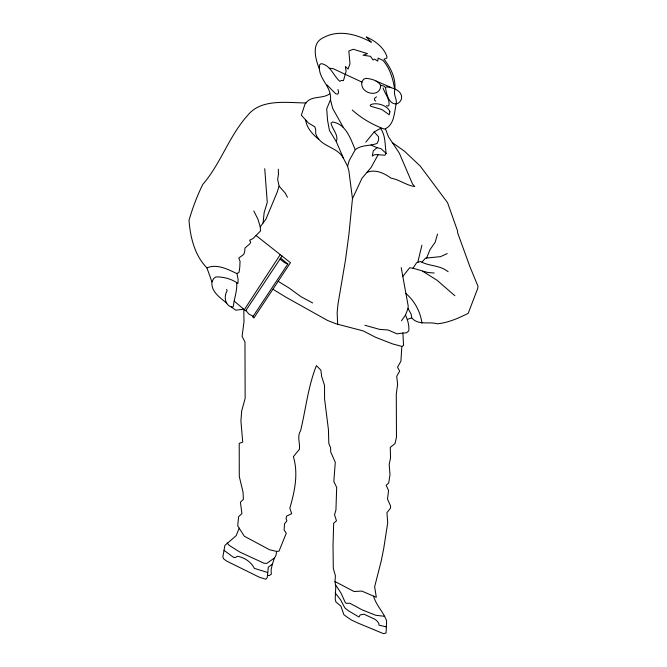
<?xml version="1.0" encoding="UTF-8"?>
<svg xmlns="http://www.w3.org/2000/svg" width="667" height="667" viewBox="0 0 667 667"><rect width="100%" height="100%" fill="white"/><g stroke="black" fill="none" stroke-linecap="round" stroke-linejoin="round"><path stroke-width="1" d="M319.535 69.468C315.616 59.363 310.572 43.088 323.695 37.502C338.928 29.273 357.07 34.392 371.344 42.221L366.3 36.935C375.121 40.804 384.259 47.599 387.093 57.212L386.301 58.413L383.959 59.13C391.079 68.167 396.648 79.615 394.514 91.329C393.788 95.831 397.407 99.733 396.098 104.21C394.239 112.856 394.172 125.813 384.292 129.106C372.72 124.779 361.414 118.367 352.251 110.022M231.107 306.778L235.684 310.172L243.805 309.255L243.972 321.953L242.088 336.393L244.964 341.921L245.148 398.399L241.671 410.997L240.912 421.002L242.721 442.088L239.22 443.38L239.286 476.471L243.055 492.221L243.388 499.366L240.395 502.226L241.921 513.582L238.619 516.658L237.702 525.838L244.314 536.235L269.718 549.816L276.588 551.401L278.998 551.184L286.26 533.275L284.125 529.94L284.526 523.82L286.877 520.877L286.06 518.651L286.602 516.15L291.687 513.682L289.82 508.204C294.697 491.512 298.499 473.653 293.388 456.653L299.366 449.358C300.333 443.121 296.723 436.61 300.625 430.632C305.845 408.888 308.062 386.577 316.408 365.624L320.894 370.185L321.636 376.421L324.529 385.409L324.571 398.849L328.439 429.706L328.814 443.463L330.599 447.732L330.715 452.009L335.284 462.306L333.825 481.499L336.685 487.377L335.935 509.997L334.526 514.791L336.476 520.827L333.675 523.22L333.025 545.498L333.3 568.359L335.409 575.779L335.001 581.549L335.768 586.877L335.209 599.041L335.885 601.917L340.912 606.161L343.855 614.674L347.14 617.142L351.551 620.06L358.121 623.128L383.475 633.65L386.051 633.041L386.627 620.96C383.558 611.998 376.03 605.361 373.612 596.148M401.459 320.794L405.478 315.099L408.037 308.479L408.171 305.861L401.209 267.609M405.478 315.099C407.72 319.952 409.321 325.429 408.796 330.807L406.545 332.833L402.91 333.025L403.552 345.473L401.834 346.431L400.917 361.214L397.515 367.209L399.658 371.152L396.715 376.288L397.615 384.25L396.281 394.172L396.473 437.294L394.989 443.622L390.278 447.365L390.545 457.929L389.186 464.465L389.987 474.737L388.711 482.958L386.176 485.301L388.561 490.553L387.494 499.133L390.579 505.953L390.537 508.112L386.935 512.665L387.71 522.753L383.75 548.366L381.282 560.739L374.646 586.76L376.33 597.307L361.806 591.079L354.027 591.496L335.001 581.549M236.677 282.633C237.385 290.729 234.15 298.558 233.292 306.612L232.174 307.103C225.096 306.003 223.528 296.198 227.105 290.979L226.68 289.37M263.106 222.97L264.132 212.715L267.259 202.326L264.749 168.709M394.597 88.811C392.888 78.664 389.97 68.217 382.975 60.389L378.072 58.112L377.78 61.106L374.529 59.105L373.061 59.988L370.493 56.336L363.073 55.186L367.509 53.618L353.318 49.258L348.833 50.984L349.983 63.765L348.049 69.068L345.406 66.467L346.073 71.477L343.455 80.615L341.496 80.44L339.745 81.282C333.425 75.679 330.574 65.308 321.236 63.598L319.676 64.757C317.15 78.539 331.933 85.843 330.498 99.783L326.705 108.796L327.539 120.193L329.465 130.507L336.335 141.704L343.347 158.112L347.574 166.291L348.849 170.76L352.468 198.658L348.891 234.526L345.456 260.213L338.002 304.01L337.152 312.531L337.652 324.237M385.518 87.544C390.087 122.561 418.618 90.912 386.577 86.868L385.518 87.544L383.95 86.143L380.59 85.193C377.605 80.298 371.169 78.781 365.808 78.331L363.715 79.223L362.064 81.449C358.754 93.872 381.074 98.724 380.59 85.193M239.203 528.206L236.151 535.676L224.904 545.381L222.853 557.02L223.712 558.913L226.513 561.005L259.613 577.364L265.916 579.223L267.284 577.447L268.317 567.1L272.403 564.149L274.437 558.012L275.963 555.394L276.588 551.401M336.335 141.704C338.878 134.776 332.199 129.34 331.015 123.12L332.608 122.003C346.181 124.104 350.508 138.903 355.261 149.7L349.175 160.655L347.574 166.291M272.403 564.149L271.085 569.76L271.327 574.27L269.21 575.554L267.492 575.346M417.75 262.364L421.911 245.231M437.51 234.117L435.151 242.288L429.973 249.716L426.588 258.104M278.297 169.218L278.464 174.095L277.655 179.456L279.089 186.11L277.189 192.213L265.966 219.109L260.247 226.838L260.497 230.999L253.051 238.544L249.633 240.228L250.725 242.321L249.658 244.014L245.014 247.982L244.581 252.309L243.688 254.394L238.819 258.046L240.053 261.356L239.778 267.234L239.069 272.269L236.935 273.587C227.73 269.351 217.142 263.548 206.912 267.867C194.739 255.544 190.295 237.335 189.003 220.36C192.496 208.212 197.115 195.898 202.76 184.451C221.027 163.315 229.173 135.634 247.949 115.066C261.397 98.491 287.052 102.835 305.986 102.943C311.306 95.414 322.453 99.075 329.565 93.939M352.468 198.658L362.014 178.206L371.094 167.5L378.106 154.752M226.738 303.16C220.21 297.682 210.897 291.729 211.948 281.899L213.64 278.573L215.875 276.922C223.612 276.738 231.624 278.914 237.944 283.458L238.077 279.139L236.935 273.587M244.314 309.68L280.257 254.636M402.81 276.43L409.63 267.784L412.99 268.234L416.617 262.74L420.418 261.489C429.298 266.483 439.836 264.916 448.141 271.727M282.033 256.036L245.664 310.839L234.192 301.067M280.649 258.129L287.836 264.007L252.676 316.975L253.894 317.967L290.462 262.69L256.086 235.543M386.151 153.402L384.851 155.261L376.93 154.586L374.329 154.786L372.303 156.028L373.303 150.784L377.063 147.707L380.974 148.658L386.151 153.402C384.867 144.981 385.759 135.643 380.532 128.389L374.212 131.899L365.799 142.171M305.986 102.943L304.952 104.227L301.342 115.216L308.471 123.045L314.816 126.797L315.683 129.481L315.691 133.5C319.768 146.94 337.235 146.39 343.347 158.112M421.978 262.156L425.454 258.154L440.537 256.637L447.274 253.577M274.437 558.012L266.783 563.382L264.149 563.298L239.795 552.043L229.106 545.289L227.155 542.955M380.532 128.389L380.957 128.156M355.261 149.7C361.672 144.539 369.885 146.29 377.155 143.388L378.614 139.928L378.539 136.76L374.212 131.899M366.55 172.553C374.846 168.834 384.15 173.02 390.92 178.114C399.341 179.631 406.436 185.409 414.749 186.56L412.506 183.942L399.325 153.135L388.452 136.752L385.459 128.798M407.32 319.401L411.739 317.884C418.509 325.779 428.614 321.252 437.252 323.787C447.924 322.878 458.579 318.151 468.176 313.365L477.697 288.528L477.997 286.276L469.918 266.683L457.654 232.891L457.579 230.974L447.557 202.668L420.227 166.066L404.427 151.159L392.888 143.005M376.48 96.832L374.454 98.408L374.587 100.133L375.746 101.151M402.91 333.025L397.048 333.85L388.036 329.973L379.69 329.398L364.882 325.254M384.601 616.325L375.746 615.274L362.314 609.946L349.883 603.26L346.306 603.318L345.323 602.651L341.004 593.105L335.318 584.459M434.234 273.02L427.847 272.495L412.99 268.234M329.323 68.242L333 68.609L362.073 82.158M386.36 626.838L378.989 625.162L378.773 623.42A7.337 4.711 41.6 0 0 374.712 619.159L363.907 614.149L360.105 614.982L358.971 617.042L348.291 610.68L344.847 607.895L340.587 599.8L335.168 592.921M386.443 105.636L388.102 106.078L388.869 105.603C390.187 99.341 384.867 93.747 383.1 88.002M267.767 572.544L254.344 568.359C251.084 561.922 244.38 557.47 237.427 556.236L235.334 557.604L233.383 557.245L224.029 550.35M401.834 346.431L392.413 343.855L375.621 337.302L363.265 330.924L336.31 323.887L327.622 320.493L286.185 297.34L272.903 289.228M287.836 264.007L284.859 262.848L279.99 259.113M376.071 81.032L390.862 87.394M253.118 316.308L248.699 313.874L245.931 310.438M370.96 145.039L377.063 147.707M312.69 302.976L301.034 296.715L288.978 287.936L278.147 281.307M422.803 271.311L437.043 280.265L454.869 295.739M318.693 139.278C312.615 134.417 306.612 127.931 305.628 119.918M405.928 293.555C414.682 300.992 420.452 311.822 421.961 323.17M327.022 84.934L335.709 93.789L337.727 94.147L338.619 92.68L337.977 89.511M279.089 186.11L285.351 193.222L287.435 197.274M343.188 127.18L332.7 108.438L330.498 99.783M408.037 308.479L411.147 314.157L411.739 317.884M253.835 211.022L257.912 219.151L260.247 226.838M206.912 267.867L211.948 281.899M389.912 111.739L389.261 114.791L381.791 109.488L370.71 106.228L370.152 105.386L370.502 104.819C376.23 101.809 387.869 105.461 389.912 111.739"/></g></svg>
